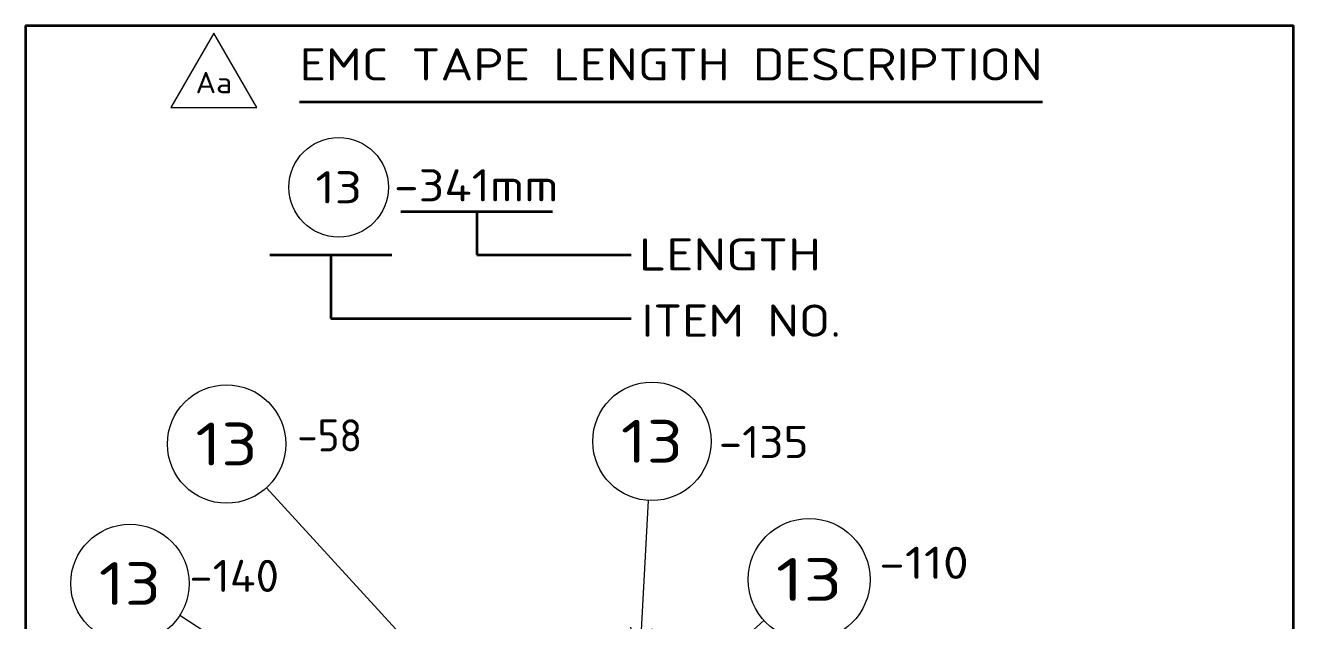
# Model space of a CAD drawing. Extents: x 23 to 417, y 3 to 294.
# Drawn here: x 97.1 to 156.3, y 178.8 to 206.6 of the extents above; entities that cross this region are included whole.
import ezdxf
from ezdxf.enums import TextEntityAlignment as Align

# ---------------------------------------------------------------- set-up
doc = ezdxf.new("R2010")
doc.units = 0
doc.layers.get('0').update_dxf_attribs({"lineweight": 13})
doc.styles.get("Standard").update_dxf_attribs({"font": 'isocp.shx'})

# ---------------------------------------------------------------- blocks, each defined once
blk = doc.blocks.new('BLOCK4622')
at = {"color": 7, "lineweight": 35}
blk.add_line((-1.701, -218.383), (32.995, -218.383), dxfattribs=at)
at = {"color": 7, "lineweight": 13}
blk.add_text('EMC TAPE LENGTH DESCRIPTION', height=1.5, dxfattribs=at).set_placement((-1.701, -217.383), (32.995, -217.383), align=Align.FIT)
blk = doc.blocks.new('BLOCK4623')
at = {"color": 7, "lineweight": 13}
blk.add_text('-341mm', height=1.5, dxfattribs=at).set_placement((2.701, -223.028), (10.387, -223.028), align=Align.FIT)
blk = doc.blocks.new('BLOCK4624')
at = {"color": 7, "lineweight": 13}
blk.add_text('ITEM NO.', height=1.5, dxfattribs=at).set_placement((14.268, -229.342), (23.581, -229.342), align=Align.FIT)
blk = doc.blocks.new('BLOCK4625')
at = {"color": 7, "lineweight": 13}
blk.add_text('LENGTH', height=1.5, dxfattribs=at).set_placement((14.144, -226.255), (22.643, -226.255), align=Align.FIT)
blk = doc.blocks.new('BLOCK4626')
at = {"color": 7, "lineweight": 13}
blk.add_circle((0.124, -222.368), 2.323, dxfattribs=at)
blk.add_text('13', height=1.5, dxfattribs=at).set_placement((-0.966, -223.118), (1.214, -223.118), align=Align.FIT)
blk = doc.blocks.new('BLOCK4714')
at = {"color": 7, "lineweight": 13}
blk.add_text('-135', height=7.5, dxfattribs=at).set_placement((33.14, 134.1), (54.11, 134.1), align=Align.FIT)
blk = doc.blocks.new('BLOCK4715')
at = {"color": 7, "lineweight": 13}
blk.add_text('-58', height=7.5, dxfattribs=at).set_placement((-65.28, 135.65), (-50.14, 135.65), align=Align.FIT)
blk = doc.blocks.new('BLOCK4716')
at = {"color": 7, "lineweight": 13}
blk.add_text('-140', height=7.5, dxfattribs=at).set_placement((-90.48, 102.86), (-69.51, 102.86), align=Align.FIT)
blk = doc.blocks.new('BLOCK4719')
at = {"color": 7, "lineweight": 13}
blk.add_text('-110', height=7.5, dxfattribs=at).set_placement((70.57, 105.91), (91.54, 105.91), align=Align.FIT)
blk = doc.blocks.new('BLOCK4726')
at = {"color": 7, "lineweight": 13}
blk.add_line((14.59, 84.86), (16.77, 124.2), dxfattribs=at)
blk.add_lwpolyline([(12.54, 94.65), (14.59, 84.86), (17.71, 94.36)], dxfattribs=at)
blk.add_circle((17.54, 138.01), 13.82, dxfattribs=at)
blk.add_text('13', height=10, dxfattribs=at).set_placement((10.27, 133.01), (24.8, 133.01), align=Align.FIT)
blk = doc.blocks.new('BLOCK4727')
at = {"color": 7, "lineweight": 13}
blk.add_line((-31.08, 82.03), (-72.44, 127.18), dxfattribs=at)
blk.add_lwpolyline([(-39.51, 87.4), (-31.08, 82.03), (-35.69, 90.9)], dxfattribs=at)
blk.add_circle((-81.78, 137.38), 13.82, dxfattribs=at)
blk.add_text('13', height=10, dxfattribs=at).set_placement((-89.05, 132.38), (-74.51, 132.38), align=Align.FIT)
blk = doc.blocks.new('BLOCK4728')
at = {"color": 7, "lineweight": 13}
blk.add_line((-28.28, 55.81), (-92.72, 97.33), dxfattribs=at)
blk.add_lwpolyline([(-37.81, 58.86), (-28.28, 55.81), (-35, 63.21)], dxfattribs=at)
blk.add_circle((-104.34, 104.82), 13.82, dxfattribs=at)
blk.add_text('13', height=10, dxfattribs=at).set_placement((-111.61, 99.82), (-97.07, 99.82), align=Align.FIT)
blk = doc.blocks.new('BLOCK4731')
at = {"color": 7, "lineweight": 13}
blk.add_line((22.72, 77.32), (43.67, 96.22), dxfattribs=at)
blk.add_lwpolyline([(28.16, 85.72), (22.72, 77.32), (31.63, 81.87)], dxfattribs=at)
blk.add_circle((54.24, 105.76), 14.24, dxfattribs=at)
blk.add_text('13', height=10, dxfattribs=at).set_placement((46.47, 100.76), (62.01, 100.76), align=Align.FIT)
blk = doc.blocks.new('BLOCK4771')
at = {"color": 7, "lineweight": 13}
blk.add_lwpolyline([(7.978, 8.118), (11.986, 8.118), (9.982, 11.59)], close=True, dxfattribs=at)
blk.add_text('Aa', height=1, dxfattribs=at).set_placement((9.128, 8.791), (10.836, 8.791), align=Align.FIT)

msp = doc.modelspace()

# ---------------------------------------------------------------- linework, layer by layer
at = {"color": 7, "lineweight": 35}
for p, q in [((97.0605, 206.6041), (97.0605, 131.4948)), ((97.0605, 206.6041), (156.2861, 206.6041)), ((156.2861, 131.4948), (156.2861, 206.6041))]:
    msp.add_line(p, q, dxfattribs=at)
at = {"color": 7, "lineweight": 35, "ltscale": 0.177019}
msp.add_line((114.6017, 197.9203), (121.6825, 197.9203), dxfattribs=at)
at = {"color": 7, "lineweight": 35, "ltscale": 0.050562}
msp.add_line((118.1421, 197.9203), (118.1421, 195.8979), dxfattribs=at)
at = {"color": 7, "lineweight": 35, "ltscale": 0.142414}
msp.add_line((108.4793, 195.8979), (114.1758, 195.8979), dxfattribs=at)
at = {"color": 7, "lineweight": 35, "ltscale": 0.074512}
msp.add_line((111.3275, 195.8979), (111.3275, 192.9174), dxfattribs=at)
at = {"color": 7, "lineweight": 35, "ltscale": 0.180346}
msp.add_line((118.1421, 195.8979), (125.3559, 195.8979), dxfattribs=at)
at = {"color": 7, "lineweight": 35, "ltscale": 0.35071}
msp.add_line((111.3275, 192.9174), (125.3559, 192.9174), dxfattribs=at)

# ---------------------------------------------------------------- block references
at = {"lineweight": 0}
for name, p in [('BLOCK4771', (95.882, 194.6458)), ('BLOCK4622', (111.5688, 421.4154)), ('BLOCK4626', (111.5688, 421.4154)), ('BLOCK4623', (111.5688, 421.4154)), ('BLOCK4625', (111.5688, 421.4154)), ('BLOCK4624', (111.5688, 421.4154))]:
    msp.add_blockref(name, p, dxfattribs=at)
at = {"lineweight": 0, "xscale": 0.2, "yscale": 0.2, "zscale": 0.2}
for name in ['BLOCK4727', 'BLOCK4726', 'BLOCK4715', 'BLOCK4714', 'BLOCK4728', 'BLOCK4731', 'BLOCK4719', 'BLOCK4716']:
    msp.add_blockref(name, (122.8119, 159.5867), dxfattribs=at)

doc.saveas('drawing.dxf')
